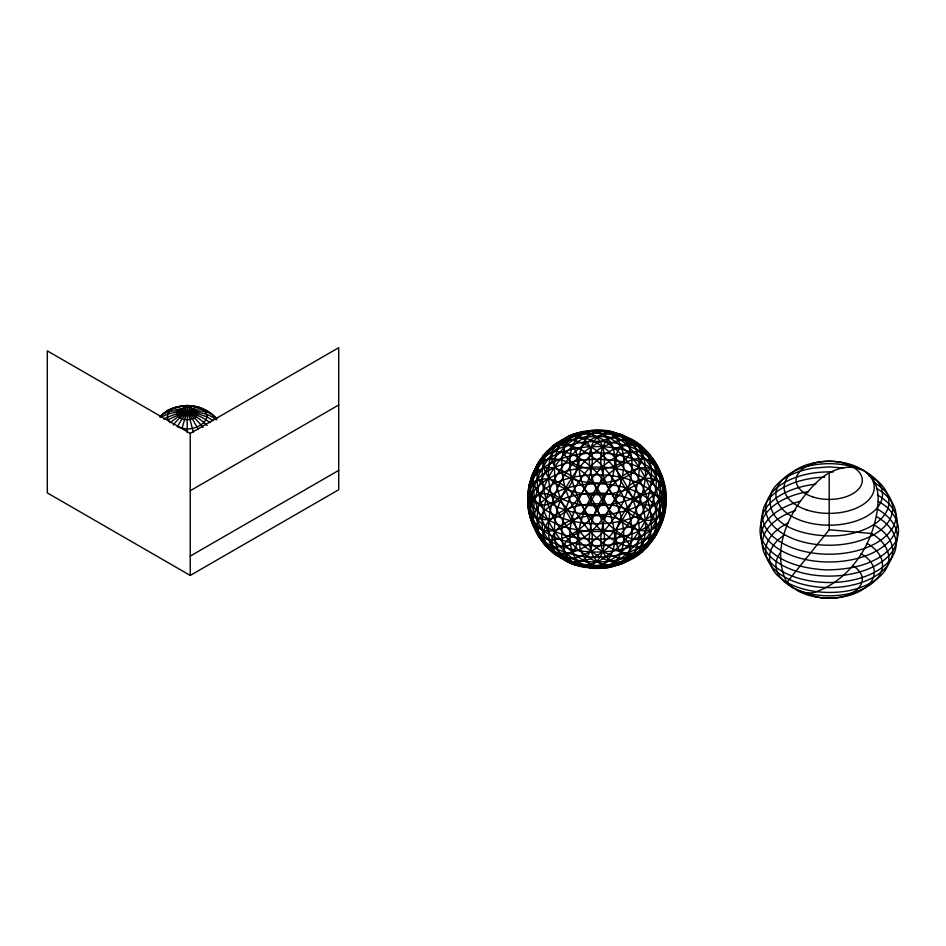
<?xml version="1.0" encoding="UTF-8"?>
<svg xmlns="http://www.w3.org/2000/svg" width="946" height="946" viewBox="0 0 946 946"><rect width="100%" height="100%" fill="white"/><g stroke="black" fill="none" stroke-linecap="round" stroke-linejoin="round"><path stroke-width="1.42" d="M871.573 533.532C883.15 539.93 893.119 553.481 887.088 566.95A59.929 34.6 0 0 1 844.707 591.416C825.078 594.005 804.467 591.889 786.824 582.464C769.583 547.923 791.211 506.985 816.54 482.484C840.202 458.526 879.295 461.423 878.136 501.498C875.961 539.196 852.949 578.219 816.54 591.64C800.174 597.387 788.822 584.261 777.293 575.298C770.541 568.345 767.324 558.246 771.309 549.047A59.929 34.6 0 0 1 784.435 534.987M201.285 407.986L197.158 406.946C187.32 409.086 181.963 418.83 177.257 426.847L182.058 427.994C184.636 420.414 185.771 411.096 192.357 405.799C201.971 407.028 210.509 411.794 217.06 418.841L213.772 416.37M160.725 416.879C164.214 411.12 170.942 408.376 177.257 406.946C187.521 410.706 196.307 418.83 202.952 427.462M786.836 582.476L829.204 529.748L829.204 473.237M173.13 425.026C181.194 414.644 199.015 401.648 210.686 413.887M163.729 413.887L167.3 410.576L177.257 406.946M159.543 416.879L162.83 413.934L169.973 411.155L173.13 408.767C185.794 409.925 198.14 416.559 207.127 425.475M163.776 419.113C179.35 410.812 201.841 408.164 216.433 419.788M190.252 433.41L338.703 347.702L338.703 489.732L190.252 575.44L47.3 492.901L47.3 350.871L190.252 433.41L190.252 575.44M190.252 490.714L338.703 405.006M190.252 556.094L338.703 470.387M876.528 488.302L876.469 488.325A66.847 38.597 0 0 1 863.875 548.609A66.847 38.597 0 0 1 765.444 527.218A66.847 38.597 0 0 1 824.853 477.103M213.004 420.592L207.115 416.902L197.513 413.65L187.213 412.539L178.286 416.63L169.973 422.649L167.986 419.87C180.982 413.272 197.513 406.851 211.585 413.934L214.399 417.86M161.151 417.292C176.263 408.211 196.567 411.841 209.846 422.614M179.917 406.366L187.213 405.408L194.498 406.366M173.13 407.986L182.058 405.799C189.46 412.279 190.737 423.134 193.28 432.18M808.653 491.684C786.126 494.675 754.163 510.509 761.01 537.848C772.303 561.51 801.132 568.286 825.101 569.87C850.43 569.941 879.78 564.549 895.271 542.413C904.352 526.721 892.894 508.463 878.136 501.498M181.384 406.26L193.031 406.26M843.264 467.963L829.204 466.886L813.69 468.069A59.929 34.6 0 0 0 771.309 492.535C761.128 530.623 818.586 539.208 844.707 534.916A59.929 34.6 0 0 0 887.088 510.45C893.462 496.082 881.897 481.561 869.102 475.921M182.058 427.994C196.366 433.209 220.442 415.235 197.158 406.946M829.204 529.748L871.585 533.509M198.341 429.508L192.357 418.806L187.213 412.539L178.286 410.682L169.973 411.155L167.986 413.922L167.3 416.902L167.986 419.87M187.213 405.408L187.213 432.641M874.116 525.006A63.512 36.669 0 0 1 872.922 577.533A63.512 36.669 0 0 1 782.011 575.475A63.512 36.669 0 0 1 787.935 523.055M852.606 565.673A33.098 19.109 0 0 1 852.606 592.704A33.098 19.109 0 0 1 805.791 592.704M877.332 509.019A68.065 39.294 0 0 1 871.42 567.635A68.065 39.294 0 0 1 771.274 557.442A68.065 39.294 0 0 1 800.422 501.203M874.116 482.626A63.512 36.669 0 0 1 859.76 540.71A63.512 36.669 0 0 1 767.194 516.504A63.512 36.669 0 0 1 833.331 471.959M866.891 543.3A53.295 30.769 0 0 1 871.278 583.942A53.295 30.769 0 0 1 801.972 591.51A53.295 30.769 0 0 1 780.355 552.76M877.332 494.9A68.065 39.294 0 0 1 867.021 555.349A68.065 39.294 0 0 1 766.319 537.73A68.065 39.294 0 0 1 815.901 484.139M876.528 516.551A66.93 38.644 0 0 1 872.224 573.477A66.93 38.644 0 0 1 774.372 566.039A66.93 38.644 0 0 1 795.74 510.414M861.073 553.729A45.065 26.015 0 0 1 861.073 590.517A45.065 26.015 0 0 1 797.336 590.517M792.937 587.572A45.065 26.015 0 0 1 787.569 582.086M866.891 472.669A53.295 30.769 0 0 1 847.427 523.339A53.295 30.769 0 0 1 776.11 491.743A53.295 30.769 0 0 1 855.846 467.785M857.171 468.235A53.295 30.769 0 0 1 861.026 469.748M531.427 496.13C527.561 512.495 530.895 537.115 551.163 539.776C568.605 540.048 582.842 527.844 593.544 515.31C610.324 494.829 631.632 440.765 593.544 430.548C579.662 432.251 564.384 436.283 554.451 446.571C542.874 452.957 532.905 466.508 538.936 479.989C560.529 511.017 607.994 510.994 639.2 495.503C650.777 489.106 660.746 475.554 654.715 462.074C646.307 450.911 635.168 439.689 621.297 436.224C583.209 413.544 570.261 460.868 584.593 488.443C593.934 513.205 630.095 558.684 657.99 530.812C674.072 496.603 650.316 455.499 621.297 436.224C575.144 439.429 541.975 498.436 549.555 541.195C554.321 560.694 576.481 565.566 593.544 568.026C608.231 566.512 614.983 551.104 614.734 537.884C613.753 512.933 601.325 489.413 583.327 472.48C572.342 463.162 556.733 454.565 542.389 461.506C525.054 474.183 529.322 499.169 535.661 516.693C543.229 534.987 555.373 551.778 572.354 562.35C598.818 562.161 618.483 540.119 631.431 519.259C643.008 497.631 652.267 469.571 639.2 446.571C613.15 433.15 580.501 433.15 554.451 446.571C534.147 488.136 568.664 546.362 609.484 561.179C628.759 566.808 644.049 550.04 654.715 536.488C660.746 523.02 650.777 509.468 639.2 503.071C617.111 491.447 590.517 490.442 566.855 497.572C553.292 502.421 538.049 511.644 536.89 527.537C539.196 548.893 562.976 557.691 581.317 560.966C600.947 563.544 621.557 561.427 639.2 552.003C652.267 528.991 643.008 500.942 631.431 479.303C618.483 458.455 598.818 436.413 572.354 436.224C551.246 449.539 537.08 472.066 531.427 496.13M580.359 524.38C573.749 544.08 585.326 574.695 610.324 567.009C637.923 557.3 655.543 529.855 662.224 502.444C668.834 482.744 657.257 452.129 632.259 459.815C604.66 469.523 587.04 496.969 580.359 524.38M665.487 494.959L664.187 507.091L660.391 519.886L654.336 532.492A53.851 31.088 -60 0 1 600.485 563.58A53.851 31.088 -60 0 1 600.485 501.392A53.851 31.088 -60 0 1 654.336 470.304L660.391 475.921L664.187 484.328L665.487 494.959M529.311 484.198C525.728 500.907 531.25 517.935 539.208 532.551A54.076 31.218 60 0 0 593.272 563.769A54.076 31.218 60 0 0 593.272 501.333A54.076 31.218 60 0 0 539.208 470.115L533.13 475.755L529.311 484.198M177.257 412.113C176.547 421.419 193.079 421.857 197.158 415.188C197.868 405.881 181.336 405.444 177.257 412.113M530.753 486.611C517.166 514.34 551.624 534.159 574.872 537.434C605.381 542.153 643.209 538.735 662.898 511.952C676.485 484.234 642.027 464.403 618.767 461.14C588.27 456.421 550.442 459.839 530.753 486.611M539.208 466.023L533.13 478.676A54.076 31.218 -60 0 0 533.13 522.819L539.208 528.459A54.076 31.218 -60 0 0 593.272 497.241A54.076 31.218 -60 0 0 593.272 434.805A54.076 31.218 -60 0 0 539.208 466.023M566.749 444.939L555.822 456.469A64.056 36.989 -60 0 0 555.822 547.06L566.749 545.984A64.056 36.989 -60 0 0 623.769 462.535A64.056 36.989 -60 0 0 566.749 444.939M637.852 542.141L626.914 553.682A64.127 37.024 -60 0 1 569.835 536.063A64.127 37.024 -60 0 1 626.914 452.531L637.852 451.443A64.127 37.024 -60 0 1 637.852 542.141M660.391 522.653L654.336 528.27A53.851 31.088 60 0 1 600.485 497.17A53.851 31.088 60 0 1 600.485 434.994A53.851 31.088 60 0 1 654.336 466.082L660.391 478.688A53.851 31.088 60 0 1 660.391 522.653M572.354 446.394L572.318 446.417A67.06 38.715 60 0 0 537.174 478.972A67.06 38.715 60 0 0 572.318 552.145L572.354 552.18A67.036 38.703 60 0 0 631.999 533.721A67.036 38.703 60 0 0 572.354 446.406L572.354 446.394A67.036 38.703 -60 0 1 631.999 464.841A67.036 38.703 -60 0 1 572.354 552.157L572.354 552.18A67.06 38.715 -60 0 1 537.174 519.602A67.06 38.715 -60 0 1 572.318 446.417M590.706 439.76L578.16 448.912A68.585 39.59 -60 0 0 542.212 523.753A68.585 39.59 -60 0 0 578.16 557.088L590.706 551.755A68.585 39.59 -60 0 0 639.2 467.762A68.585 39.59 -60 0 0 590.706 439.76M615.503 549.685L602.945 558.85A68.62 39.626 -60 0 1 554.415 530.836A68.62 39.626 -60 0 1 602.945 446.784L615.503 441.439A68.62 39.626 -60 0 1 651.463 474.797A68.62 39.626 -60 0 1 615.503 549.685M621.309 552.086L621.297 552.097A66.965 38.656 -60 0 1 563.319 518.609A66.965 38.656 -60 0 1 642.535 448.357A66.965 38.656 -60 0 1 621.309 552.086M566.749 452.59L555.822 451.514A64.056 36.989 60 0 0 555.822 542.105L566.749 553.635A64.056 36.989 60 0 0 623.769 536.027A64.056 36.989 60 0 0 566.749 452.59M637.852 547.131L626.914 546.043A64.127 37.024 60 0 1 569.835 462.511A64.127 37.024 60 0 1 626.914 444.892L637.852 456.433A64.127 37.024 60 0 1 637.852 547.131M590.706 446.819L578.16 441.486A68.585 39.59 60 0 0 542.212 474.821A68.585 39.59 60 0 0 578.16 549.661L590.706 558.814A68.585 39.59 60 0 0 639.2 530.812A68.585 39.59 60 0 0 590.706 446.819M615.503 557.123L602.945 551.79A68.62 39.626 60 0 1 554.415 467.738A68.62 39.626 60 0 1 602.945 439.724L615.503 448.877A68.62 39.626 60 0 1 651.463 523.765A68.62 39.626 60 0 1 615.503 557.123M527.951 501.9A45.503 26.275 60 0 0 576.209 561.936A45.503 26.275 60 0 0 576.209 497.584A45.503 26.275 60 0 0 527.951 501.9M645.811 547.013A33.689 19.452 -60 0 0 656.489 494.829A33.689 19.452 -60 0 0 616.638 530.174A33.689 19.452 -60 0 0 645.811 547.013M615.822 460.808A33.689 19.452 60 0 0 651.558 505.259A33.689 19.452 60 0 0 651.558 457.628A33.689 19.452 60 0 0 615.822 460.808M600.745 459.165A46.366 26.772 60 0 0 649.914 520.347A46.366 26.772 60 0 0 649.914 454.778A46.366 26.772 60 0 0 600.745 459.165M561.711 464.888A66.965 38.656 60 0 0 632.732 553.244A66.965 38.656 60 0 0 632.732 458.538A66.965 38.656 60 0 0 561.711 464.888M548.692 520.004A68.065 39.294 0 0 0 662.567 502.397A68.065 39.294 0 0 0 579.212 454.269A68.065 39.294 0 0 0 548.692 520.004M565.069 509.859A63.512 36.669 0 0 0 660.343 478.097A63.512 36.669 0 0 0 565.069 446.335A63.512 36.669 0 0 0 565.069 509.859M570.178 490.619A53.295 30.769 0 0 0 650.115 463.966A53.295 30.769 0 0 0 570.178 437.324A53.295 30.769 0 0 0 570.178 490.619M564.963 475.306A45.065 26.015 0 0 0 640.359 463.646A45.065 26.015 0 0 0 585.16 431.778A45.065 26.015 0 0 0 564.963 475.306M573.418 463.363A33.098 19.109 0 0 0 628.794 454.79A33.098 19.109 0 0 0 588.258 431.388A33.098 19.109 0 0 0 573.418 463.363M548.692 534.135A68.065 39.294 0 0 0 662.567 516.516A68.065 39.294 0 0 0 579.212 468.388A68.065 39.294 0 0 0 548.692 534.135M551.908 546.41A63.512 36.669 0 0 0 658.18 529.961A63.512 36.669 0 0 0 580.383 485.05A63.512 36.669 0 0 0 551.908 546.41M570.178 561.25A53.295 30.769 0 0 0 650.115 534.596A53.295 30.769 0 0 0 570.178 507.955A53.295 30.769 0 0 0 570.178 561.25M564.963 560.067A45.065 26.015 0 0 0 640.359 548.396A45.065 26.015 0 0 0 585.16 516.528A45.065 26.015 0 0 0 564.963 560.067M573.418 562.243A33.098 19.109 0 0 0 628.794 553.67A33.098 19.109 0 0 0 588.258 530.268A33.098 19.109 0 0 0 573.418 562.243M549.496 540.734A66.93 38.644 0 0 0 661.467 523.41A66.93 38.644 0 0 0 579.508 476.086A66.93 38.644 0 0 0 549.496 540.734M549.555 512.448A66.847 38.597 0 0 0 661.396 495.148A66.847 38.597 0 0 0 579.52 447.884A66.847 38.597 0 0 0 549.555 512.448M568.451 509.173A45.503 26.275 -60 0 0 582.878 438.684A45.503 26.275 -60 0 0 529.039 486.421A45.503 26.275 -60 0 0 568.451 509.173M560.103 497.324A33.323 19.239 -60 0 0 570.663 445.708A33.323 19.239 -60 0 0 531.25 480.663A33.323 19.239 -60 0 0 560.103 497.324M641.991 552.062A46.248 26.701 -60 0 0 656.642 480.426A46.248 26.701 -60 0 0 601.94 528.932A46.248 26.701 -60 0 0 641.991 552.062M530.446 510.402A33.323 19.239 60 0 0 565.791 554.368A33.323 19.239 60 0 0 565.791 507.245A33.323 19.239 60 0 0 530.446 510.402M812.649 496.851A33.098 19.109 0 0 0 862.303 480.308A33.098 19.109 0 0 0 812.649 463.753A33.098 19.109 0 0 0 812.649 496.851M806.666 509.894A45.065 26.015 0 0 0 874.27 487.367A45.065 26.015 0 0 0 806.666 464.829A45.065 26.015 0 0 0 806.666 509.894"/></g></svg>
